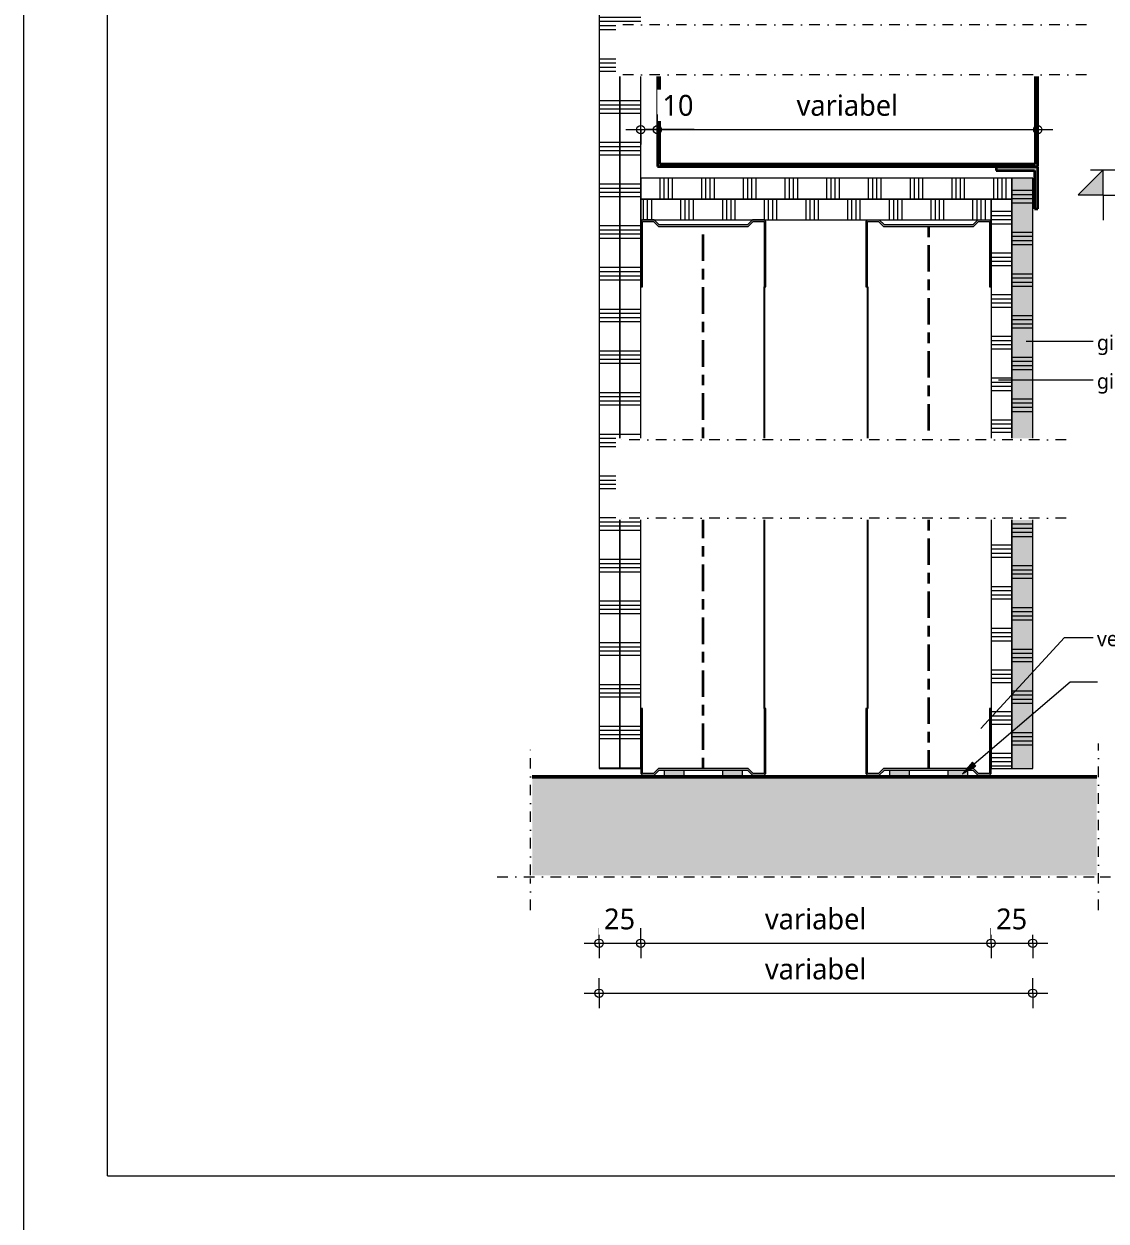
# Model space of a CAD drawing. Header units: millimetres. Extents: x -617 to 12931, y -7813 to -1363.
# Drawn here: x 8731 to 9379, y -2825 to -2108 of the extents above; entities that cross this region are included whole.
import ezdxf

# ---------------------------------------------------------------- set-up
doc = ezdxf.new("R2010")
doc.units = ezdxf.units.MM
doc.linetypes.add('Center', pattern=[31.75, 6.35, -4.7625, 15.875, -4.7625])
doc.linetypes.add('Dash dot', pattern=[15.875, 6.35, -4.7625, 0, -4.7625])
for name, color, linetype, lineweight in [('A-ANNO-DIMS', 211, 'Continuous', 13), ('A-ANNO-DIMS-5', 211, 'Continuous', 13), ('A-ANNO-IDEN', 131, 'Continuous', 18), ('A-ANNO-NOTE', 131, 'Continuous', 18), ('A-DETL', 90, 'Continuous', 13), ('A-DETL-CNTR', 5, 'Center', 35), ('A-DETL-GENF', 92, 'Continuous', 18), ('A-DETL-MBND', 5, 'Continuous', 25), ('G-ANNO-TEXT', 231, 'Continuous', 13)]:
    doc.layers.add(name, color=color, linetype=linetype, lineweight=lineweight)
doc.styles.add('Segoe UI_2', font='segoeui.ttf', dxfattribs={"height": 9})
doc.styles.add('Segoe UI_3', font='segoeui.ttf', dxfattribs={"height": 12.5})
doc.dimstyles.new('2_5_mm', dxfattribs={"dimscale": 304.8, "dimtxt": 13.092049, "dimasz": 0.016404, "dimexe": 0.029528, "dimexo": 0.0625, "dimgap": 0.014764, "dimtad": 1, "dimdec": 0, "dimzin": 0, "dimdsep": 46, "dimtxsty": 'Segoe UI_3', "dimblk1": 'DOTBLANK', "dimblk2": 'DOTBLANK', "dimsah": 1, "dimcen": 0.09, "dimdle": 0.029528, "dimazin": 0, "dimtfac": 1, "dimtdec": 4, "dimtix": 1, "dimtmove": 0, "dimatfit": 3, "dimfxl": 0.029528, "dimfxlon": 1, "dimtvp": 1, "dimtfill": 1, "dimtolj": 1, "dimtzin": 0, "dimarcsym": 2})
doc.dimstyles.new('2_5_mm_2', dxfattribs={"dimscale": 304.8, "dimtxt": 13.092049, "dimasz": 0.016404, "dimexe": 0.029528, "dimexo": 0.0625, "dimgap": 0.014764, "dimtad": 1, "dimdec": 0, "dimzin": 0, "dimdsep": 46, "dimtxsty": 'Segoe UI_3', "dimblk1": 'DOTBLANK', "dimblk2": 'DOTBLANK', "dimsah": 1, "dimcen": 0.09, "dimdle": 0.029528, "dimazin": 0, "dimtfac": 1, "dimtdec": 4, "dimtix": 1, "dimtmove": 1, "dimatfit": 3, "dimfxl": 0.029528, "dimfxlon": 1, "dimtvp": 1, "dimtfill": 1, "dimtolj": 1, "dimtzin": 0, "dimarcsym": 2})

# ---------------------------------------------------------------- blocks, each defined once
blk = doc.blocks.new('40  gipsplaat - D12_5-2957523-22_1 Principedetails metalstud')
at = {"layer": 'A-DETL-GENF', "lineweight": 13}
h = blk.add_hatch(dxfattribs=at)
h.set_pattern_fill('FP_324', color=256, style=0, pattern_type=2)
h.set_pattern_definition([(270, (2563.963, 9087.962), (25, 1e-15), []), (270, (2566.463, 9087.962), (25, 1e-15), []), (270, (2568.963, 9087.962), (25, 1e-15), []), (270, (2571.463, 9087.962), (25, 1e-15), [])])
h.paths.add_polyline_path([(0, 0), (149, 0), (149, 2.5), (197.98, 2.5), (197.98, 0), (414.83, 0), (414.83, 2.5), (446.85, 2.5), (446.85, 0), (667.83, 0), (667.83, 2.5), (699.85, 2.5), (699.85, 0), (904.83, 0), (904.83, 12.5), (0, 12.5), (0, 2.5)])
at = {"layer": 'A-DETL-GENF'}
for p, q in [((904.83, 12.5), (0, 12.5)), ((0, 12.5), (0, 0)), ((904.83, 12.5), (0, 12.5)), ((0, 12.5), (0, 0)), ((0, 0), (149, 0)), ((197.98, 0), (414.83, 0))]:
    blk.add_line(p, q, dxfattribs=at)
blk = doc.blocks.new('40  gipsplaat - D12_5-V258-22_1 Principedetails metalstud')
at = {"layer": 'A-DETL-GENF', "lineweight": 13}
h = blk.add_hatch(dxfattribs=at)
h.set_pattern_fill('FP_325', color=256, style=0, pattern_type=2)
h.set_pattern_definition([(270, (2563.963, 9100.462), (25, 1e-15), []), (270, (2566.463, 9100.462), (25, 1e-15), []), (270, (2568.963, 9100.462), (25, 1e-15), []), (270, (2571.463, 9100.462), (25, 1e-15), [])])
h.paths.add_polyline_path([(0, 0), (149, 0), (149, 12.5), (0, 12.5)])
h.paths.add_polyline_path([(197.98, 12.5), (197.98, 0), (414.83, 0), (414.83, 12.5), (288.83, 12.5)])
h.paths.add_polyline_path([(446.85, 12.5), (446.85, 0), (667.83, 0), (667.83, 12.5), (533.83, 12.5)])
h.paths.add_polyline_path([(699.85, 0), (904.83, 0), (904.83, 12.5), (699.85, 12.5)])
at = {"layer": 'A-DETL-GENF'}
for p, q in [((149, 12.5), (0, 12.5)), ((0, 12.5), (0, 0)), ((149, 12.5), (0, 12.5)), ((0, 12.5), (0, 0)), ((414.83, 12.5), (197.98, 12.5)), ((414.83, 12.5), (197.98, 12.5)), ((0, 0), (36, 0)), ((36, 0), (149, 0)), ((36, 0), (149, 0)), ((197.98, 0), (288.83, 0)), ((197.98, 0), (288.83, 0)), ((288.83, 0), (327.83, 0)), ((327.83, 0), (328.83, 0)), ((327.83, 0), (328.83, 0)), ((328.83, 0), (353.83, 0)), ((353.83, 0), (414.83, 0)), ((353.83, 0), (414.83, 0))]:
    blk.add_line(p, q, dxfattribs=at)
blk = doc.blocks.new('40  gipsplaat - D12_5-2957526-22_1 Principedetails metalstud')
at = {"layer": 'A-DETL-GENF', "lineweight": 13}
h = blk.add_hatch(dxfattribs=at)
h.set_pattern_fill('FP_326', color=256, style=0, pattern_type=2)
h.set_pattern_definition([(90, (-2222.628, -9322.962), (-25, 1e-15), []), (90, (-2225.128, -9322.962), (-25, 1e-15), []), (90, (-2227.628, -9322.962), (-25, 1e-15), []), (90, (-2230.128, -9322.962), (-25, 1e-15), [])])
h.paths.add_polyline_path([(341.33, -12.5), (341.33, 0), (192.33, 0), (192.33, -12.5), (305.33, -12.5)])
h.paths.add_polyline_path([(143.35, 0), (0, 0), (0, -12.5), (143.35, -12.5)])
at = {"layer": 'A-DETL-GENF'}
for p, q in [((143.35, 0), (0, 0)), ((0, 0), (0, -12.5)), ((0, 0), (0, -12.5)), ((341.33, 0), (192.33, 0)), ((341.33, -12.5), (341.33, 0)), ((341.33, -12.5), (341.33, 0)), ((0, -12.5), (12.5, -12.5)), ((12.5, -12.5), (13.5, -12.5)), ((12.5, -12.5), (13.5, -12.5)), ((13.5, -12.5), (52.5, -12.5)), ((52.5, -12.5), (143.35, -12.5)), ((52.5, -12.5), (143.35, -12.5)), ((192.33, -12.5), (305.33, -12.5)), ((192.33, -12.5), (305.33, -12.5)), ((305.33, -12.5), (341.33, -12.5))]:
    blk.add_line(p, q, dxfattribs=at)
blk = doc.blocks.new('40  gipsplaat - stootvast D12_5-2957527-22_1 Principedetails metalstud')
at = {"layer": 'A-DETL-GENF'}
h = blk.add_hatch(color=256, dxfattribs=at)
h.paths.add_polyline_path([(353.83, -12.5), (353.83, 0), (204.83, 0), (204.83, -12.5)])
h.paths.add_polyline_path([(155.85, -12.5), (155.85, 0), (0, 0), (0, -12.5), (12.5, -12.5)])
at = {"layer": 'A-DETL-GENF', "lineweight": 13}
h = blk.add_hatch(dxfattribs=at)
h.set_pattern_fill('FP_327', color=256, style=0, pattern_type=2)
h.set_pattern_definition([(90, (-2210.128, -9335.462), (-25, 1e-15), []), (90, (-2212.628, -9335.462), (-25, 1e-15), []), (90, (-2215.128, -9335.462), (-25, 1e-15), []), (90, (-2217.628, -9335.462), (-25, 1e-15), [])])
h.paths.add_polyline_path([(353.83, 0), (204.83, 0), (204.83, -12.5), (353.83, -12.5)])
h.paths.add_polyline_path([(155.85, 0), (0, 0), (0, -12.5), (155.85, -12.5)])
at = {"layer": 'A-DETL-GENF'}
for p, q in [((155.85, 0), (0, 0)), ((0, 0), (0, -12.5)), ((155.85, 0), (0, 0)), ((0, 0), (0, -12.5)), ((353.83, 0), (204.83, 0)), ((353.83, 0), (204.83, 0)), ((353.83, -12.5), (353.83, 0)), ((353.83, -12.5), (353.83, 0)), ((0, -12.5), (12.5, -12.5)), ((12.5, -12.5), (155.85, -12.5)), ((12.5, -12.5), (155.85, -12.5)), ((204.83, -12.5), (353.83, -12.5)), ((204.83, -12.5), (353.83, -12.5))]:
    blk.add_line(p, q, dxfattribs=at)
blk = doc.blocks.new('22 metalstud profiel - 75 mm hor-V259-22_1 Principedetails metalstud')
at = {"layer": 'A-DETL-GENF'}
blk.add_hatch(color=256, dxfattribs=at).paths.add_polyline_path([(-36.5, 0), (-29.5, 0), (-26.5, 3), (26.5, 3), (29.5, 0), (36.5, 0), (37.5, 1), (37.5, 40), (36.5, 40), (36.5, 1), (29.91, 1), (26.91, 4), (-26.91, 4), (-29.91, 1), (-36.5, 1), (-36.5, 40), (-37.5, 40), (-37.5, 1)])
for p, q in [((-36.5, 40), (-37.5, 40)), ((-37.5, 40), (-37.5, 1)), ((-36.5, 1), (-36.5, 40)), ((36.5, 40), (36.5, 1)), ((37.5, 40), (36.5, 40)), ((37.5, 40), (36.5, 40)), ((37.5, 1), (37.5, 40)), ((-37.5, 1), (-36.5, 0)), ((-29.91, 1), (-36.5, 1)), ((-26.91, 4), (-29.91, 1)), ((-29.5, 0), (-26.5, 3)), ((26.91, 4), (-26.91, 4)), ((-26.5, 3), (26.5, 3)), ((26.5, 3), (29.5, 0)), ((29.91, 1), (26.91, 4)), ((36.5, 1), (29.91, 1)), ((36.5, 0), (37.5, 1))]:
    blk.add_line(p, q, dxfattribs=at)
blk = doc.blocks.new('40  gipsplaat - D12_5-2957528-22_1 Principedetails metalstud')
at = {"layer": 'A-DETL-GENF', "lineweight": 13}
h = blk.add_hatch(dxfattribs=at)
h.set_pattern_fill('FP_330', color=256, style=0, pattern_type=2)
h.set_pattern_definition([(270, (9300.462, -2225.128), (25, 1e-15), []), (270, (9297.962, -2225.128), (25, 1e-15), []), (270, (9295.462, -2225.128), (25, 1e-15), []), (270, (9292.962, -2225.128), (25, 1e-15), [])])
h.paths.add_polyline_path([(146, 0), (0, 0), (0, -12.5), (210, -12.5), (210, 0), (162.52, 0)])
at = {"layer": 'A-DETL-GENF'}
for p, q in [((136, 0), (0, 0)), ((0, 0), (0, -12.5)), ((136, 0), (0, 0)), ((0, 0), (0, -12.5)), ((143, 0), (136, 0)), ((202, 0), (143, 0)), ((202, 0), (143, 0)), ((209, 0), (202, 0)), ((210, 0), (209, 0)), ((210, 0), (209, 0)), ((210, -12.5), (210, 0)), ((210, -12.5), (210, 0)), ((0, -12.5), (210, -12.5))]:
    blk.add_line(p, q, dxfattribs=at)
blk = doc.blocks.new('40  gipsplaat - D12_5-2957529-22_1 Principedetails metalstud')
at = {"layer": 'A-DETL-GENF', "lineweight": 13}
h = blk.add_hatch(dxfattribs=at)
h.set_pattern_fill('FP_331', color=256, style=0, pattern_type=2)
h.set_pattern_definition([(270, (9312.962, -2212.628), (25, 1e-15), []), (270, (9310.462, -2212.628), (25, 1e-15), []), (270, (9307.962, -2212.628), (25, 1e-15), []), (270, (9305.462, -2212.628), (25, 1e-15), [])])
h.paths.add_polyline_path([(222.5, 0), (0, 0), (0, -12.5), (222.5, -12.5)])
at = {"layer": 'A-DETL-GENF'}
for p, q in [((222.5, 0), (0, 0)), ((0, 0), (0, -12.5)), ((222.5, 0), (0, 0)), ((0, 0), (0, -12.5)), ((222.5, -12.5), (222.5, 0)), ((222.5, -12.5), (222.5, 0)), ((0, -12.5), (222.5, -12.5)), ((0, -12.5), (222.5, -12.5))]:
    blk.add_line(p, q, dxfattribs=at)
blk = doc.blocks.new('22 metalstud profiel - 75 mm hor-4394540-22_1 Principedetails metalstud')
at = {"layer": 'A-DETL-GENF'}
blk.add_hatch(color=256, dxfattribs=at).paths.add_polyline_path([(-36.5, 40), (-37.5, 40), (-37.5, 1), (-36.5, 0), (-29.5, 0), (-26.5, 3), (26.5, 3), (29.5, 0), (36.5, 0), (37.5, 1), (37.5, 40), (36.5, 40), (36.5, 1), (29.91, 1), (26.91, 4), (-26.91, 4), (-29.91, 1), (-36.5, 1)])
for p, q in [((-36.5, 40), (-37.5, 40)), ((-37.5, 40), (-37.5, 1)), ((-36.5, 1), (-36.5, 40)), ((36.5, 40), (36.5, 1)), ((37.5, 40), (36.5, 40)), ((37.5, 40), (36.5, 40)), ((37.5, 1), (37.5, 40)), ((-37.5, 1), (-36.5, 0)), ((-29.91, 1), (-36.5, 1)), ((-26.91, 4), (-29.91, 1)), ((-29.5, 0), (-26.5, 3)), ((26.91, 4), (-26.91, 4)), ((-26.5, 3), (26.5, 3)), ((26.5, 3), (29.5, 0)), ((29.91, 1), (26.91, 4)), ((36.5, 1), (29.91, 1)), ((36.5, 0), (37.5, 1)), ((-36.5, 0), (-29.5, 0)), ((29.5, 0), (36.5, 0))]:
    blk.add_line(p, q, dxfattribs=at)
blk = doc.blocks.new('22 metalstud profiel - 75 mm hor-2069737-22_1 Principedetails metalstud')
at = {"layer": 'A-DETL-GENF'}
for points in [[(-29.5, 0), (-36.5, 0), (-37.5, -1), (-37.5, -40), (-36.5, -40), (-36.5, -1), (-29.91, -1), (-26.91, -4), (26.91, -4), (29.91, -1), (36.5, -1), (36.5, -40), (37.5, -40), (37.5, -1), (36.5, 0), (29.5, 0), (26.5, -3), (-26.5, -3)], [(-23.5, 1), (-23.5, -3), (-11.5, -3), (-11.5, 1)], [(11.5, 1), (11.5, -3), (23.5, -3), (23.5, 1)]]:
    blk.add_hatch(color=256, dxfattribs=at).paths.add_polyline_path(points)
for p, q in [((-36.5, 0), (-37.5, -1)), ((-29.5, 0), (-36.5, 0)), ((-26.5, -3), (-29.5, 0)), ((-23.5, 1), (-23.5, -3)), ((-11.5, -3), (-11.5, 1)), ((11.5, 1), (11.5, -3)), ((23.5, -3), (23.5, 1)), ((29.5, 0), (26.5, -3)), ((36.5, 0), (29.5, 0)), ((37.5, -1), (36.5, 0)), ((-37.5, -1), (-37.5, -40)), ((-36.5, -40), (-36.5, -1)), ((-36.5, -1), (-29.91, -1)), ((-29.91, -1), (-26.91, -4)), ((-26.91, -4), (26.91, -4)), ((26.5, -3), (-26.5, -3)), ((26.91, -4), (29.91, -1)), ((29.91, -1), (36.5, -1)), ((36.5, -1), (36.5, -40)), ((37.5, -40), (37.5, -1)), ((-37.5, -40), (-36.5, -40)), ((36.5, -40), (37.5, -40)), ((37.5, -40), (36.5, -40))]:
    blk.add_line(p, q, dxfattribs=at)
blk = doc.blocks.new('00 afbreeklijn 1 s l - Type 1-2338410-22_1 Principedetails metalstud')
at = {"layer": 'A-DETL-GENF', "linetype": 'Dash dot'}
for p, q in [((250, 46.98), (-20, 46.98)), ((250, 0), (-20, 0))]:
    blk.add_line(p, q, dxfattribs=at)
blk = doc.blocks.new('00 afbreeklijn 1 s l - Type 1-2338411-22_1 Principedetails metalstud')
at = {"layer": 'A-DETL-GENF', "linetype": 'Dash dot'}
for p, q in [((262.12, 30.02), (-20, 30.02)), ((262.12, 0), (-20, 0))]:
    blk.add_line(p, q, dxfattribs=at)
blk = doc.blocks.new('23 vloerweergave - 23 DI vloerweergave s e-4415489-22_1 Principedetails metalstud')
at = {"layer": 'A-DETL-GENF', "linetype": 'Dash dot'}
blk.add_hatch(color=256, dxfattribs=at).paths.add_polyline_path([(-169.16, 0), (169.16, 0), (169.16, 59), (-169.16, 59)])
for p, q in [((-170.16, 80), (-170.16, -20)), ((170.16, 80), (170.16, 61)), ((-171.16, 60), (-190.16, 60)), ((190.16, 60), (-169.16, 60)), ((170.16, 59), (170.16, -20))]:
    blk.add_line(p, q, dxfattribs=at)
at = {"layer": 'A-DETL-GENF', "lineweight": 50}
blk.add_line((-169.16, 0), (169.16, 0), dxfattribs=at)
blk = doc.blocks.new('DIMBLOCK145-22_1 Principedetails metalstud')
at = {"layer": 'A-ANNO-DIMS-5'}
for p, q in [((9075.46, -2658.71), (9075.46, -2649.71)), ((9100.46, -2658.71), (9100.46, -2649.71)), ((9066.46, -2658.71), (9100.46, -2658.71)), ((9075.46, -2658.71), (9075.46, -2667.71)), ((9100.46, -2658.71), (9100.46, -2667.71))]:
    blk.add_line(p, q, dxfattribs=at)
for centre in [(9075.46, -2658.71), (9100.46, -2658.71)]:
    blk.add_circle(centre, 2.5, dxfattribs=at)
at = {"layer": 'A-ANNO-DIMS-5', "color": 0, "insert": (9078.44, -2637.91), "char_height": 12.5, "width": 22.8516, "attachment_point": 1, "line_spacing_factor": 1.142579, "style": 'Segoe UI_3', "bg_fill": 3, "box_fill_scale": 1.25, "bg_fill_color": 9, "bg_fill_true_color": 13158600, "bg_fill_transparency": 0}
blk.add_mtext('25', dxfattribs=at)
blk = doc.blocks.new('_DotBlank')
at = {"color": 0, "linetype": 'ByBlock', "lineweight": -2}
blk.add_line((-0.5, 0), (-1, 0), dxfattribs=at)
blk.add_circle((0, 0), 0.5, dxfattribs=at)
blk = doc.blocks.new('DIMBLOCK146-22_1 Principedetails metalstud')
at = {"layer": 'A-ANNO-DIMS-5'}
for p, q in [((9100.46, -2658.71), (9100.46, -2649.71)), ((9310.46, -2658.71), (9310.46, -2649.71)), ((9100.46, -2658.71), (9310.46, -2658.71)), ((9100.46, -2658.71), (9100.46, -2667.71)), ((9310.46, -2658.71), (9310.46, -2667.71))]:
    blk.add_line(p, q, dxfattribs=at)
for centre in [(9100.46, -2658.71), (9310.46, -2658.71)]:
    blk.add_circle(centre, 2.5, dxfattribs=at)
at = {"layer": 'A-ANNO-DIMS-5', "color": 0, "insert": (9174.87, -2637.91), "char_height": 12.5, "width": 73.4107, "attachment_point": 1, "line_spacing_factor": 1.142579, "style": 'Segoe UI_3', "bg_fill": 3, "box_fill_scale": 1.25, "bg_fill_color": 9, "bg_fill_true_color": 13158600, "bg_fill_transparency": 0}
blk.add_mtext('variabel', dxfattribs=at)
blk = doc.blocks.new('DIMBLOCK147-22_1 Principedetails metalstud')
at = {"layer": 'A-ANNO-DIMS-5'}
for p, q in [((9310.46, -2658.71), (9310.46, -2649.71)), ((9335.46, -2658.71), (9335.46, -2649.71)), ((9310.46, -2658.71), (9344.46, -2658.71)), ((9310.46, -2658.71), (9310.46, -2667.71)), ((9335.46, -2658.71), (9335.46, -2667.71))]:
    blk.add_line(p, q, dxfattribs=at)
for centre in [(9310.46, -2658.71), (9335.46, -2658.71)]:
    blk.add_circle(centre, 2.5, dxfattribs=at)
at = {"layer": 'A-ANNO-DIMS-5', "color": 0, "insert": (9313.44, -2637.91), "char_height": 12.5, "width": 22.8516, "attachment_point": 1, "line_spacing_factor": 1.142579, "style": 'Segoe UI_3', "bg_fill": 3, "box_fill_scale": 1.25, "bg_fill_color": 9, "bg_fill_true_color": 13158600, "bg_fill_transparency": 0}
blk.add_mtext('25', dxfattribs=at)
blk = doc.blocks.new('DIMBLOCK148-22_1 Principedetails metalstud')
at = {"layer": 'A-ANNO-DIMS-5'}
for p, q in [((9075.46, -2688.71), (9075.46, -2679.71)), ((9335.46, -2688.71), (9335.46, -2679.71)), ((9066.46, -2688.71), (9344.46, -2688.71)), ((9075.46, -2688.71), (9075.46, -2697.71)), ((9335.46, -2688.71), (9335.46, -2697.71))]:
    blk.add_line(p, q, dxfattribs=at)
for centre in [(9075.46, -2688.71), (9335.46, -2688.71)]:
    blk.add_circle(centre, 2.5, dxfattribs=at)
at = {"layer": 'A-ANNO-DIMS-5', "color": 0, "insert": (9174.87, -2667.91), "char_height": 12.5, "width": 73.4107, "attachment_point": 1, "line_spacing_factor": 1.142579, "style": 'Segoe UI_3', "bg_fill": 3, "box_fill_scale": 1.25, "bg_fill_color": 9, "bg_fill_true_color": 13158600, "bg_fill_transparency": 0}
blk.add_mtext('variabel', dxfattribs=at)
blk = doc.blocks.new('DIMBLOCK149-22_1 Principedetails metalstud')
at = {"layer": 'A-ANNO-DIMS-5'}
for p, q in [((9100.46, -2170.97), (9100.46, -2161.97)), ((9110.46, -2170.97), (9110.46, -2161.97)), ((9091.46, -2170.97), (9110.46, -2170.97)), ((9100.46, -2170.97), (9100.46, -2179.97)), ((9103.44, -2170.97), (9105.46, -2170.97)), ((9132.49, -2170.97), (9103.44, -2170.97)), ((9110.46, -2170.97), (9110.46, -2179.97))]:
    blk.add_line(p, q, dxfattribs=at)
for centre in [(9100.46, -2170.97), (9110.46, -2170.97)]:
    blk.add_circle(centre, 2.5, dxfattribs=at)
at = {"layer": 'A-ANNO-DIMS-5', "color": 0, "insert": (9113.44, -2150.16), "char_height": 12.5, "width": 22.8516, "attachment_point": 1, "line_spacing_factor": 1.142579, "style": 'Segoe UI_3', "bg_fill": 3, "box_fill_scale": 1.25, "bg_fill_color": 9, "bg_fill_true_color": 13158600, "bg_fill_transparency": 0}
blk.add_mtext('10', dxfattribs=at)
blk = doc.blocks.new('DIMBLOCK150-22_1 Principedetails metalstud')
at = {"layer": 'A-ANNO-DIMS-5'}
for p, q in [((9110.46, -2170.97), (9110.46, -2161.97)), ((9338.46, -2170.97), (9338.46, -2161.97)), ((9110.46, -2170.97), (9347.46, -2170.97)), ((9110.46, -2170.97), (9110.46, -2179.97)), ((9338.46, -2170.97), (9338.46, -2179.97))]:
    blk.add_line(p, q, dxfattribs=at)
for centre in [(9110.46, -2170.97), (9338.46, -2170.97)]:
    blk.add_circle(centre, 2.5, dxfattribs=at)
at = {"layer": 'A-ANNO-DIMS-5', "color": 0, "insert": (9193.87, -2150.16), "char_height": 12.5, "width": 73.4107, "attachment_point": 1, "line_spacing_factor": 1.142579, "style": 'Segoe UI_3', "bg_fill": 3, "box_fill_scale": 1.25, "bg_fill_color": 9, "bg_fill_true_color": 13158600, "bg_fill_transparency": 0}
blk.add_mtext('variabel', dxfattribs=at)

msp = doc.modelspace()

# ---------------------------------------------------------------- hatches: boundary and pattern name
at = {"layer": 'A-ANNO-NOTE'}
msp.add_hatch(color=256, dxfattribs=at).paths.add_polyline_path([(9377.59, -2210.13), (9377.59, -2195.13), (9362.59, -2210.13)])
at = {"layer": 'A-DETL-GENF'}
for points in [[(9338.46, -2193.13), (9338.46, -2139.13), (9336.96, -2139.13), (9336.96, -2191.63), (9111.96, -2191.63), (9111.96, -2139.13), (9110.46, -2139.13), (9110.46, -2193.13), (9147.94, -2193.13)], [(9336.46, -2218.4), (9338.46, -2218.4), (9338.46, -2193.4), (9313.46, -2193.4), (9313.46, -2195.4), (9336.46, -2195.4)]]:
    msp.add_hatch(color=7, dxfattribs=at).paths.add_polyline_path(points)
at = {"layer": 'G-ANNO-TEXT'}
msp.add_hatch(color=7, dxfattribs=at).paths.add_polyline_path([(9293.41, -2557.23), (9301.28, -2552.58), (9299.22, -2550.17)])

# ---------------------------------------------------------------- linework, layer by layer
at = {"layer": 'A-ANNO-IDEN'}
for p, q in [((9331.49, -2297.81), (9373.89, -2297.81)), ((9314.95, -2320.92), (9373.89, -2320.92)), ((9304.39, -2530.02), (9354.47, -2475.36)), ((9354.47, -2475.36), (9373.89, -2475.36))]:
    msp.add_line(p, q, dxfattribs=at)
at = {"layer": 'A-ANNO-NOTE'}
for p, q in [((9377.59, -2195.13), (9362.59, -2210.13)), ((9370.09, -2195.13), (9385.09, -2195.13)), ((9377.59, -2210.13), (9377.59, -2195.13)), ((9362.59, -2210.13), (9377.59, -2210.13)), ((9377.59, -2210.13), (9377.59, -2225.33)), ((9377.59, -2210.23), (9422.59, -2210.23))]:
    msp.add_line(p, q, dxfattribs=at)
at = {"layer": 'A-DETL', "lineweight": 18}
for p, q in [((8730.71, -2848.15), (8730.71, -1363.15)), ((8780.71, -2798.15), (8780.71, -1523.15)), ((8780.71, -2798.15), (10780.71, -2798.15))]:
    msp.add_line(p, q, dxfattribs=at)
at = {"layer": 'A-DETL', "lineweight": 35}
for p, q in [((9110.46, -2139.13), (9110.46, -2193.13)), ((9111.96, -2191.63), (9111.96, -2139.13)), ((9336.96, -2139.13), (9336.96, -2191.63)), ((9338.46, -2193.13), (9338.46, -2139.13)), ((9110.46, -2193.13), (9338.46, -2193.13)), ((9336.96, -2191.63), (9111.96, -2191.63)), ((9338.46, -2193.4), (9313.46, -2193.4)), ((9313.46, -2193.4), (9313.46, -2195.4)), ((9313.46, -2195.4), (9336.46, -2195.4)), ((9336.46, -2195.4), (9336.46, -2218.4)), ((9338.46, -2218.4), (9338.46, -2193.4)), ((9336.46, -2218.4), (9338.46, -2218.4))]:
    msp.add_line(p, q, dxfattribs=at)
at = {"layer": 'A-DETL-CNTR'}
for p, q in [((9137.96, -2355.98), (9137.96, -2229.13)), ((9272.96, -2229.13), (9272.96, -2355.98)), ((9137.96, -2553.96), (9137.96, -2404.96)), ((9272.96, -2404.96), (9272.96, -2553.96))]:
    msp.add_line(p, q, dxfattribs=at)
at = {"layer": 'A-DETL-MBND'}
for p, q in [((9174.46, -2265.13), (9174.46, -2355.98)), ((9236.46, -2265.13), (9236.46, -2355.98)), ((9174.46, -2404.96), (9174.46, -2517.96)), ((9236.46, -2404.96), (9236.46, -2517.96))]:
    msp.add_line(p, q, dxfattribs=at)
at = {"layer": 'G-ANNO-TEXT', "color": 250}
for p, q in [((9293.41, -2557.23), (9357.92, -2502.04)), ((9357.92, -2502.04), (9374.2, -2502.04)), ((9299.22, -2550.17), (9293.41, -2557.23)), ((9293.41, -2557.23), (9301.28, -2552.58)), ((9301.28, -2552.58), (9299.22, -2550.17))]:
    msp.add_line(p, q, dxfattribs=at)

# ---------------------------------------------------------------- block references
at = {"layer": 'A-DETL-GENF'}
for name, p, rotation in [('40  gipsplaat - D12_5-2957523-22_1 Principedetails metalstud', (9087.96, -2553.96), 90), ('40  gipsplaat - D12_5-V258-22_1 Principedetails metalstud', (9100.46, -2553.96), 90), ('40  gipsplaat - D12_5-2957529-22_1 Principedetails metalstud', (9322.96, -2212.63), 180), ('40  gipsplaat - stootvast D12_5-2957527-22_1 Principedetails metalstud', (9335.46, -2200.13), 270), ('40  gipsplaat - D12_5-2957528-22_1 Principedetails metalstud', (9310.46, -2225.13), 180), ('40  gipsplaat - D12_5-2957526-22_1 Principedetails metalstud', (9322.96, -2212.63), 270), ('22 metalstud profiel - 75 mm hor-4394540-22_1 Principedetails metalstud', (9137.96, -2225.13), 180), ('22 metalstud profiel - 75 mm hor-V259-22_1 Principedetails metalstud', (9272.96, -2225.13), 180), ('22 metalstud profiel - 75 mm hor-2069737-22_1 Principedetails metalstud', (9137.96, -2557.96), 180), ('22 metalstud profiel - 75 mm hor-2069737-22_1 Principedetails metalstud', (9272.96, -2557.96), 180)]:
    msp.add_blockref(name, p, dxfattribs=dict(at, rotation=rotation))
at = {"layer": 'A-DETL-GENF', "linetype": 'Dash dot'}
for name, p in [('00 afbreeklijn 1 s l - Type 1-2338411-22_1 Principedetails metalstud', (9105.46, -2138.13)), ('00 afbreeklijn 1 s l - Type 1-2338410-22_1 Principedetails metalstud', (9105.46, -2403.96))]:
    msp.add_blockref(name, p, dxfattribs=at)
at = {"layer": 'A-DETL-GENF', "linetype": 'Dash dot', "rotation": 180}
msp.add_blockref('23 vloerweergave - 23 DI vloerweergave s e-4415489-22_1 Principedetails metalstud', (9204.59, -2558.96), dxfattribs=at)

# ---------------------------------------------------------------- next in the draw order: texts
at = {"layer": 'A-ANNO-IDEN', "lineweight": 13, "char_height": 9, "attachment_point": 1, "style": 'Segoe UI_2', "bg_fill": 3, "box_fill_scale": 1.25, "bg_fill_color": 9, "bg_fill_true_color": 13158600, "bg_fill_transparency": 0}
for s, insert, width in [('gipskartonplaat stootvast dik 12,5mm', (9373.89, -2294.1), 267.7636), ('gipskartonplaat dik 12,5mm', (9373.89, -2317.22), 198.8185), ('verzinkt stalen U-profiel', (9373.89, -2471.65), 169.9577)]:
    msp.add_mtext(s, dxfattribs=dict(at, insert=insert, width=width))

# ---------------------------------------------------------------- next in the draw order: dimensions: what is measured, and where the dimension line sits
at = {"layer": 'A-ANNO-DIMS'}
dim = msp.add_linear_dim(base=(9110.46, -2170.97), p1=(9100.46, -2161.97), p2=(9110.46, -2161.97), dimstyle='2_5_mm_2', override={"dimpost": '<>', "dimfxl": 10}, dxfattribs=at)
dim.commit()
dim.dimension.update_dxf_attribs({"geometry": 'DIMBLOCK149-22_1 Principedetails metalstud', "text_midpoint": (9124.87, -2158.49), "dimtype": 160})
dim = msp.add_linear_dim(base=(9100.46, -2658.71), p1=(9075.46, -2649.71), p2=(9100.46, -2649.71), dimstyle='2_5_mm', override={"dimpost": '<>', "dimfxl": 25}, dxfattribs=at)
dim.commit()
dim.dimension.update_dxf_attribs({"geometry": 'DIMBLOCK145-22_1 Principedetails metalstud', "text_midpoint": (9087.96, -2647.75)})

# ---------------------------------------------------------------- next in the draw order: dimensions: what is measured, and where the dimension line sits
for base, p1, p2, override, picture, middle in [((9338.46, -2170.97), (9110.46, -2161.97), (9338.46, -2161.97), {"dimpost": '<>', "dimfxl": 228}, 'DIMBLOCK150-22_1 Principedetails metalstud', (9224.46, -2159.76)), ((9310.46, -2658.71), (9100.46, -2649.71), (9310.46, -2649.71), {"dimpost": '<>', "dimfxl": 210}, 'DIMBLOCK146-22_1 Principedetails metalstud', (9205.46, -2647.5))]:
    dim = msp.add_linear_dim(base=base, p1=p1, p2=p2, text='variabel', dimstyle='2_5_mm', override=override, dxfattribs=at)
    dim.commit()
    dim.dimension.update_dxf_attribs({"geometry": picture, "text_midpoint": middle})

# ---------------------------------------------------------------- next in the draw order: dimensions: what is measured, and where the dimension line sits
dim = msp.add_linear_dim(base=(9335.46, -2658.71), p1=(9310.46, -2649.71), p2=(9335.46, -2649.71), dimstyle='2_5_mm', override={"dimpost": '<>', "dimfxl": 25}, dxfattribs=at)
dim.commit()
dim.dimension.update_dxf_attribs({"geometry": 'DIMBLOCK147-22_1 Principedetails metalstud', "text_midpoint": (9322.96, -2647.75)})

# ---------------------------------------------------------------- next in the draw order: dimensions: what is measured, and where the dimension line sits
dim = msp.add_linear_dim(base=(9335.46, -2688.71), p1=(9075.46, -2679.71), p2=(9335.46, -2679.71), text='variabel', dimstyle='2_5_mm', override={"dimpost": '<>', "dimfxl": 260}, dxfattribs=at)
dim.commit()
dim.dimension.update_dxf_attribs({"geometry": 'DIMBLOCK148-22_1 Principedetails metalstud', "text_midpoint": (9205.46, -2677.5)})

doc.saveas('drawing.dxf')
